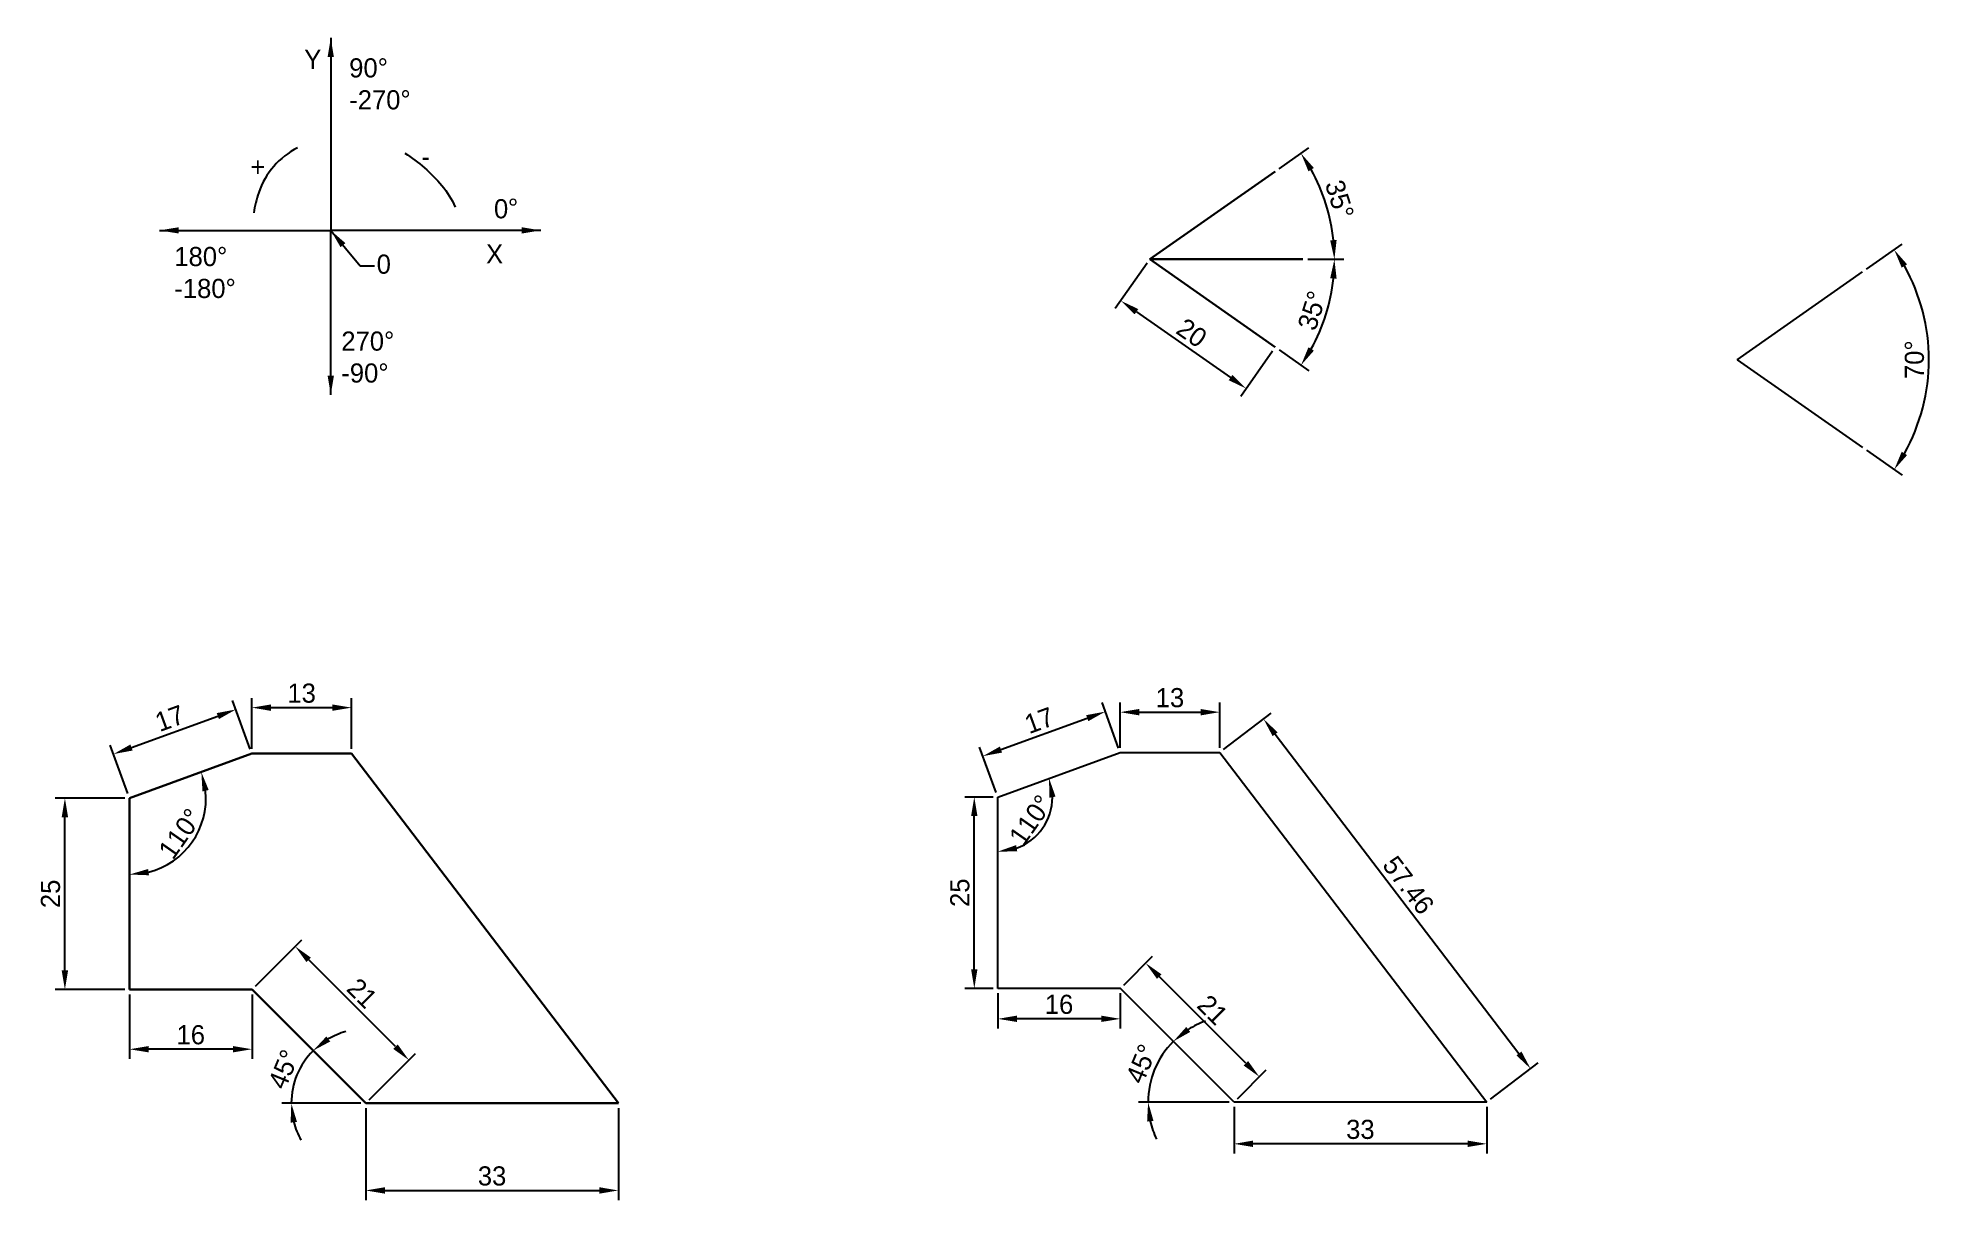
# Model space of a CAD drawing. Header units: millimetres. Extents: x 238 to 486, y 23 to 175.
import ezdxf

# ---------------------------------------------------------------- set-up
doc = ezdxf.new("R2010")
doc.units = ezdxf.units.MM
doc.dimstyles.new('ISO-25', dxfattribs={"dimtxt": 2.5, "dimasz": 2.5, "dimexe": 1.25, "dimexo": 0.625, "dimtad": 1, "dimdsep": 46, "dimtxsty": 'Standard', "dimcen": 2.5, "dimadec": 0, "dimazin": 0, "dimtfac": 1, "dimtmove": 0, "dimatfit": 3, "dimfxl": 1, "dimarcsym": 0})

# ---------------------------------------------------------------- blocks, each defined once
blk = doc.blocks.new('*D1')
at = {"color": 0, "lineweight": -2, "transparency": 16777216}
for p, q in [((400.08, 157.68), (403.96, 160.4)), ((403.81, 145.85), (408.55, 145.85))]:
    blk.add_line(p, q, dxfattribs=at)
blk.add_arc((383.19, 145.85), 24.11, 5.9427, 29.0573, dxfattribs=at)
at = {"color": 0, "lineweight": -3, "transparency": 16777216}
for points in [[(403.91, 157.34), (404.62, 157.78), (402.94, 159.68)], [(407.59, 148.37), (406.75, 148.33), (407.3, 145.85)]]:
    blk.add_solid(points, dxfattribs=at)
at = {"layer": 'Defpoints', "color": 0, "lineweight": -3, "transparency": 16777216}
for p in [(399.57, 157.32), (406.8, 150.73), (383.19, 145.85), (383.19, 145.85), (403.19, 145.85)]:
    blk.add_point(p, dxfattribs=at)
at = {"color": 0, "lineweight": -3, "transparency": 16777216, "insert": (407.97, 153.67), "char_height": 2.5, "attachment_point": 5, "rotation": 287.5}
blk.add_mtext('35°', dxfattribs=at)
blk = doc.blocks.new('*D2')
at = {"color": 0, "lineweight": -2, "transparency": 16777216}
for p, q in [((280.79, 35.01), (280.79, 23)), ((313.79, 35.01), (313.79, 23)), ((283.29, 24.25), (311.29, 24.25))]:
    blk.add_line(p, q, dxfattribs=at)
at = {"color": 0, "lineweight": -3, "transparency": 16777216}
for points in [[(283.29, 24.67), (283.29, 23.83), (280.79, 24.25)], [(311.29, 24.67), (311.29, 23.83), (313.79, 24.25)]]:
    blk.add_solid(points, dxfattribs=at)
at = {"layer": 'Defpoints', "color": 0, "lineweight": -3, "transparency": 16777216}
for p in [(280.79, 35.63), (313.79, 35.63), (313.79, 24.25)]:
    blk.add_point(p, dxfattribs=at)
at = {"color": 0, "lineweight": -3, "transparency": 16777216, "insert": (297.29, 26.13), "char_height": 2.5, "attachment_point": 5}
blk.add_mtext('33', dxfattribs=at)
blk = doc.blocks.new('*D3')
at = {"color": 0, "lineweight": -2, "transparency": 16777216}
for p, q in [((266.39, 50.92), (272.46, 57)), ((284.66, 43.04), (273.35, 54.35)), ((281.24, 36.08), (287.31, 42.15))]:
    blk.add_line(p, q, dxfattribs=at)
at = {"color": 0, "lineweight": -3, "transparency": 16777216}
for points in [[(273.64, 54.65), (273.05, 54.06), (271.58, 56.12)], [(284.96, 43.33), (284.37, 42.74), (286.43, 41.27)]]:
    blk.add_solid(points, dxfattribs=at)
at = {"layer": 'Defpoints', "color": 0, "lineweight": -3, "transparency": 16777216}
for p in [(271.58, 56.12), (265.94, 50.48), (280.79, 35.63)]:
    blk.add_point(p, dxfattribs=at)
at = {"color": 0, "lineweight": -3, "transparency": 16777216, "insert": (280.33, 50.02), "char_height": 2.5, "attachment_point": 5, "rotation": 315}
blk.add_mtext('21', dxfattribs=at)
blk = doc.blocks.new('*D4')
at = {"color": 0, "lineweight": -2, "transparency": 16777216}
for p, q in [((249.94, 49.86), (249.94, 41.44)), ((265.94, 49.86), (265.94, 41.44)), ((263.44, 42.69), (252.44, 42.69))]:
    blk.add_line(p, q, dxfattribs=at)
at = {"color": 0, "lineweight": -3, "transparency": 16777216}
for points in [[(252.44, 43.11), (252.44, 42.28), (249.94, 42.69)], [(263.44, 43.11), (263.44, 42.28), (265.94, 42.69)]]:
    blk.add_solid(points, dxfattribs=at)
at = {"layer": 'Defpoints', "color": 0, "lineweight": -3, "transparency": 16777216}
for p in [(249.94, 50.48), (265.94, 50.48), (249.94, 42.69)]:
    blk.add_point(p, dxfattribs=at)
at = {"color": 0, "lineweight": -3, "transparency": 16777216, "insert": (257.94, 44.57), "char_height": 2.5, "attachment_point": 5}
blk.add_mtext('16', dxfattribs=at)
blk = doc.blocks.new('*D5')
at = {"color": 0, "lineweight": -2, "transparency": 16777216}
for p, q in [((249.32, 75.48), (240.25, 75.48)), ((241.5, 52.98), (241.5, 72.98)), ((249.32, 50.48), (240.25, 50.48))]:
    blk.add_line(p, q, dxfattribs=at)
at = {"color": 0, "lineweight": -3, "transparency": 16777216}
for points in [[(241.08, 72.98), (241.92, 72.98), (241.5, 75.48)], [(241.08, 52.98), (241.92, 52.98), (241.5, 50.48)]]:
    blk.add_solid(points, dxfattribs=at)
at = {"layer": 'Defpoints', "color": 0, "lineweight": -3, "transparency": 16777216}
for p in [(241.5, 75.48), (249.94, 75.48), (249.94, 50.48)]:
    blk.add_point(p, dxfattribs=at)
at = {"color": 0, "lineweight": -3, "transparency": 16777216, "insert": (239.63, 62.98), "char_height": 2.5, "attachment_point": 5, "rotation": 90}
blk.add_mtext('25', dxfattribs=at)
blk = doc.blocks.new('*D6')
at = {"color": 0, "lineweight": -2, "transparency": 16777216}
blk.add_arc((249.94, 75.48), 9.98, 284.3964, 5.6036, dxfattribs=at)
at = {"color": 0, "lineweight": -3, "transparency": 16777216}
for points in [[(259.47, 76.36), (260.28, 76.55), (259.32, 78.89)], [(252.48, 65.41), (252.37, 66.23), (249.94, 65.51)]]:
    blk.add_solid(points, dxfattribs=at)
at = {"layer": 'Defpoints', "color": 0, "lineweight": -3, "transparency": 16777216}
for p in [(265.92, 81.3), (249.94, 75.48), (249.94, 75.48), (255.9, 67.48), (249.94, 50.48)]:
    blk.add_point(p, dxfattribs=at)
at = {"color": 0, "lineweight": -3, "transparency": 16777216, "insert": (256.58, 70.84), "char_height": 2.5, "attachment_point": 5, "rotation": 55}
blk.add_mtext('110°', dxfattribs=at)
blk = doc.blocks.new('*D7')
at = {"color": 0, "lineweight": -2, "transparency": 16777216}
for p, q in [((265.71, 81.88), (263.4, 88.23)), ((250.2, 82.1), (261.47, 86.2)), ((249.73, 76.07), (247.42, 82.42))]:
    blk.add_line(p, q, dxfattribs=at)
at = {"color": 0, "lineweight": -3, "transparency": 16777216}
for points in [[(261.33, 86.59), (261.62, 85.81), (263.82, 87.06)], [(250.06, 82.49), (250.34, 81.7), (247.85, 81.24)]]:
    blk.add_solid(points, dxfattribs=at)
at = {"layer": 'Defpoints', "color": 0, "lineweight": -3, "transparency": 16777216}
for p in [(263.82, 87.06), (265.92, 81.3), (249.94, 75.48)]:
    blk.add_point(p, dxfattribs=at)
at = {"color": 0, "lineweight": -3, "transparency": 16777216, "insert": (255.19, 85.91), "char_height": 2.5, "attachment_point": 5, "rotation": 20}
blk.add_mtext('17', dxfattribs=at)
blk = doc.blocks.new('*D8')
at = {"color": 0, "lineweight": -2, "transparency": 16777216}
blk.add_line((280.17, 35.63), (269.82, 35.63), dxfattribs=at)
for start, end in [(105.4501, 120.2251), (135, 180), (194.7749, 209.5499)]:
    blk.add_arc((280.79, 35.63), 9.72, start, end, dxfattribs=at)
at = {"color": 0, "lineweight": -3, "transparency": 16777216}
for points in [[(276.15, 43.7), (275.65, 44.36), (273.92, 42.51)], [(270.98, 33.1), (271.81, 33.21), (271.07, 35.63)]]:
    blk.add_solid(points, dxfattribs=at)
at = {"layer": 'Defpoints', "color": 0, "lineweight": -3, "transparency": 16777216}
for p in [(265.94, 50.48), (272.37, 40.49), (280.79, 35.63), (280.79, 35.63), (313.79, 35.63)]:
    blk.add_point(p, dxfattribs=at)
at = {"color": 0, "lineweight": -3, "transparency": 16777216, "insert": (270.08, 40.07), "char_height": 2.5, "attachment_point": 5, "rotation": 67.5}
blk.add_mtext('45°', dxfattribs=at)
blk = doc.blocks.new('*D9')
at = {"color": 0, "lineweight": -2, "transparency": 16777216}
for p, q in [((265.92, 81.92), (265.92, 88.55)), ((268.42, 87.3), (276.42, 87.3)), ((278.92, 81.92), (278.92, 88.55))]:
    blk.add_line(p, q, dxfattribs=at)
at = {"color": 0, "lineweight": -3, "transparency": 16777216}
for points in [[(268.42, 87.72), (268.42, 86.88), (265.92, 87.3)], [(276.42, 87.72), (276.42, 86.88), (278.92, 87.3)]]:
    blk.add_solid(points, dxfattribs=at)
at = {"layer": 'Defpoints', "color": 0, "lineweight": -3, "transparency": 16777216}
for p in [(278.92, 87.3), (265.92, 81.3), (278.92, 81.3)]:
    blk.add_point(p, dxfattribs=at)
at = {"color": 0, "lineweight": -3, "transparency": 16777216, "insert": (272.42, 89.18), "char_height": 2.5, "attachment_point": 5}
blk.add_mtext('13', dxfattribs=at)
blk = doc.blocks.new('*D10')
at = {"color": 0, "lineweight": -2, "transparency": 16777216}
for p, q in [((382.83, 145.34), (378.68, 139.42)), ((381.45, 139.01), (393.73, 130.41)), ((399.21, 133.87), (395.07, 127.95))]:
    blk.add_line(p, q, dxfattribs=at)
at = {"color": 0, "transparency": 16777216}
for points in [[(381.69, 139.35), (381.21, 138.67), (379.4, 140.44)], [(393.97, 130.75), (393.5, 130.06), (395.78, 128.97)]]:
    blk.add_solid(points, dxfattribs=at)
at = {"layer": 'Defpoints', "color": 0, "transparency": 16777216}
for p in [(383.19, 145.85), (399.57, 134.38), (395.78, 128.97)]:
    blk.add_point(p, dxfattribs=at)
at = {"color": 0, "transparency": 16777216, "insert": (388.67, 136.24), "char_height": 2.5, "attachment_point": 5, "rotation": 325}
blk.add_mtext('20', dxfattribs=at)
blk = doc.blocks.new('*D11')
at = {"color": 0, "lineweight": -2, "transparency": 16777216}
for p, q in [((403.81, 145.85), (408.55, 145.85)), ((400.08, 134.02), (403.96, 131.3))]:
    blk.add_line(p, q, dxfattribs=at)
blk.add_arc((383.19, 145.85), 24.11, 330.9427, 354.0573, dxfattribs=at)
at = {"color": 0, "transparency": 16777216}
for points in [[(406.75, 143.38), (407.59, 143.33), (407.3, 145.85)], [(404.62, 133.92), (403.91, 134.36), (402.94, 132.02)]]:
    blk.add_solid(points, dxfattribs=at)
at = {"layer": 'Defpoints', "color": 0, "transparency": 16777216}
for p in [(383.19, 145.85), (383.19, 145.85), (403.19, 145.85), (399.57, 134.38), (405.33, 136.3)]:
    blk.add_point(p, dxfattribs=at)
at = {"color": 0, "transparency": 16777216, "insert": (404.4, 139.16), "char_height": 2.5, "attachment_point": 5, "rotation": 72.5}
blk.add_mtext('35°', dxfattribs=at)
blk = doc.blocks.new('*D13')
at = {"color": 0, "lineweight": -2, "transparency": 16777216}
for p, q in [((394.19, 35.16), (394.19, 29.09)), ((427.19, 35.16), (427.19, 29.09)), ((424.69, 30.34), (396.69, 30.34))]:
    blk.add_line(p, q, dxfattribs=at)
at = {"color": 0, "transparency": 16777216}
for points in [[(396.69, 30.76), (396.69, 29.92), (394.19, 30.34)], [(424.69, 30.76), (424.69, 29.92), (427.19, 30.34)]]:
    blk.add_solid(points, dxfattribs=at)
at = {"layer": 'Defpoints', "color": 0, "transparency": 16777216}
for p in [(394.19, 35.78), (427.19, 35.78), (394.19, 30.34)]:
    blk.add_point(p, dxfattribs=at)
at = {"color": 0, "transparency": 16777216, "insert": (410.69, 32.21), "char_height": 2.5, "attachment_point": 5}
blk.add_mtext('33', dxfattribs=at)
blk = doc.blocks.new('*D14')
at = {"color": 0, "lineweight": -2, "transparency": 16777216}
for p, q in [((379.78, 51.07), (383.54, 54.83)), ((395.74, 40.86), (384.42, 52.17)), ((394.63, 36.22), (398.39, 39.98))]:
    blk.add_line(p, q, dxfattribs=at)
at = {"color": 0, "transparency": 16777216}
for points in [[(384.72, 52.47), (384.13, 51.88), (382.65, 53.94)], [(396.03, 41.15), (395.44, 40.57), (397.5, 39.09)]]:
    blk.add_solid(points, dxfattribs=at)
at = {"layer": 'Defpoints', "color": 0, "transparency": 16777216}
for p in [(382.65, 53.94), (379.34, 50.63), (394.19, 35.78)]:
    blk.add_point(p, dxfattribs=at)
at = {"color": 0, "transparency": 16777216, "insert": (391.4, 47.84), "char_height": 2.5, "attachment_point": 5, "rotation": 315}
blk.add_mtext('21', dxfattribs=at)
blk = doc.blocks.new('*D15')
at = {"color": 0, "lineweight": -2, "transparency": 16777216}
for p, q in [((363.34, 50.01), (363.34, 45.41)), ((379.34, 50.01), (379.34, 45.41)), ((376.84, 46.66), (365.84, 46.66))]:
    blk.add_line(p, q, dxfattribs=at)
at = {"color": 0, "transparency": 16777216}
for points in [[(365.84, 47.08), (365.84, 46.25), (363.34, 46.66)], [(376.84, 47.08), (376.84, 46.25), (379.34, 46.66)]]:
    blk.add_solid(points, dxfattribs=at)
at = {"layer": 'Defpoints', "color": 0, "transparency": 16777216}
for p in [(363.34, 50.63), (379.34, 50.63), (363.34, 46.66)]:
    blk.add_point(p, dxfattribs=at)
at = {"color": 0, "transparency": 16777216, "insert": (371.34, 48.54), "char_height": 2.5, "attachment_point": 5}
blk.add_mtext('16', dxfattribs=at)
blk = doc.blocks.new('*D16')
at = {"color": 0, "lineweight": -2, "transparency": 16777216}
for p, q in [((362.72, 75.63), (359.02, 75.63)), ((360.27, 53.13), (360.27, 73.13)), ((362.72, 50.63), (359.02, 50.63))]:
    blk.add_line(p, q, dxfattribs=at)
at = {"color": 0, "transparency": 16777216}
for points in [[(359.85, 73.13), (360.68, 73.13), (360.27, 75.63)], [(359.85, 53.13), (360.68, 53.13), (360.27, 50.63)]]:
    blk.add_solid(points, dxfattribs=at)
at = {"layer": 'Defpoints', "color": 0, "transparency": 16777216}
for p in [(360.27, 75.63), (363.34, 75.63), (363.34, 50.63)]:
    blk.add_point(p, dxfattribs=at)
at = {"color": 0, "transparency": 16777216, "insert": (358.39, 63.13), "char_height": 2.5, "attachment_point": 5, "rotation": 90}
blk.add_mtext('25', dxfattribs=at)
blk = doc.blocks.new('*D17')
at = {"color": 0, "lineweight": -2, "transparency": 16777216}
blk.add_arc((363.34, 75.63), 7.13, 290.1999, 359.8001, dxfattribs=at)
at = {"color": 0, "transparency": 16777216}
for points in [[(370.06, 75.53), (370.88, 75.68), (370.04, 78.07)], [(365.88, 68.53), (365.73, 69.35), (363.34, 68.5)]]:
    blk.add_solid(points, dxfattribs=at)
at = {"layer": 'Defpoints', "color": 0, "transparency": 16777216}
for p in [(379.32, 81.44), (363.34, 75.63), (363.34, 75.63), (367.6, 69.91), (363.34, 50.63)]:
    blk.add_point(p, dxfattribs=at)
at = {"color": 0, "transparency": 16777216, "insert": (367.65, 72.62), "char_height": 2.5, "attachment_point": 5, "rotation": 55}
blk.add_mtext('110°', dxfattribs=at)
blk = doc.blocks.new('*D18')
at = {"color": 0, "lineweight": -2, "transparency": 16777216}
for p, q in [((379.32, 82.07), (379.32, 87.96)), ((392.32, 82.07), (392.32, 87.96)), ((381.82, 86.71), (389.82, 86.71))]:
    blk.add_line(p, q, dxfattribs=at)
at = {"color": 0, "transparency": 16777216}
for points in [[(381.82, 87.13), (381.82, 86.29), (379.32, 86.71)], [(389.82, 87.13), (389.82, 86.29), (392.32, 86.71)]]:
    blk.add_solid(points, dxfattribs=at)
at = {"layer": 'Defpoints', "color": 0, "transparency": 16777216}
for p in [(392.32, 86.71), (379.32, 81.44), (392.32, 81.44)]:
    blk.add_point(p, dxfattribs=at)
at = {"color": 0, "transparency": 16777216, "insert": (385.82, 88.59), "char_height": 2.5, "attachment_point": 5}
blk.add_mtext('13', dxfattribs=at)
blk = doc.blocks.new('*D19')
at = {"color": 0, "lineweight": -2, "transparency": 16777216}
for p, q in [((379.1, 82.03), (376.95, 87.96)), ((363.75, 81.83), (375.02, 85.93)), ((363.13, 76.22), (360.97, 82.14))]:
    blk.add_line(p, q, dxfattribs=at)
at = {"color": 0, "transparency": 16777216}
for points in [[(374.88, 86.32), (375.17, 85.54), (377.37, 86.78)], [(363.61, 82.22), (363.89, 81.43), (361.4, 80.97)]]:
    blk.add_solid(points, dxfattribs=at)
at = {"layer": 'Defpoints', "color": 0, "transparency": 16777216}
for p in [(377.37, 86.78), (379.32, 81.44), (363.34, 75.63)]:
    blk.add_point(p, dxfattribs=at)
at = {"color": 0, "transparency": 16777216, "insert": (368.75, 85.64), "char_height": 2.5, "attachment_point": 5, "rotation": 20}
blk.add_mtext('17', dxfattribs=at)
blk = doc.blocks.new('*D20')
at = {"color": 0, "lineweight": -2, "transparency": 16777216}
for p, q in [((392.81, 81.82), (399.04, 86.58)), ((399.56, 83.83), (431.4, 42.14)), ((427.69, 36.16), (433.91, 40.91))]:
    blk.add_line(p, q, dxfattribs=at)
at = {"color": 0, "transparency": 16777216}
for points in [[(399.89, 84.08), (399.23, 83.58), (398.04, 85.82)], [(431.73, 42.39), (431.07, 41.89), (432.92, 40.15)]]:
    blk.add_solid(points, dxfattribs=at)
at = {"layer": 'Defpoints', "color": 0, "transparency": 16777216}
for p in [(392.32, 81.44), (432.92, 40.15), (427.19, 35.78)]:
    blk.add_point(p, dxfattribs=at)
at = {"color": 0, "transparency": 16777216, "insert": (416.97, 64.12), "char_height": 2.5, "attachment_point": 5, "rotation": 307.3699}
blk.add_mtext('57.46', dxfattribs=at)
blk = doc.blocks.new('*D21')
at = {"color": 0, "lineweight": -2, "transparency": 16777216}
blk.add_line((393.57, 35.78), (381.72, 35.78), dxfattribs=at)
for start, end in [(109.4124, 122.2062), (135, 180), (192.7938, 205.5876)]:
    blk.add_arc((394.19, 35.78), 11.22, start, end, dxfattribs=at)
at = {"color": 0, "transparency": 16777216}
for points in [[(388.47, 44.95), (387.95, 45.6), (386.26, 43.71)], [(382.84, 33.25), (383.67, 33.34), (382.97, 35.78)]]:
    blk.add_solid(points, dxfattribs=at)
at = {"layer": 'Defpoints', "color": 0, "transparency": 16777216}
for p in [(379.34, 50.63), (384.48, 41.39), (394.19, 35.78), (394.19, 35.78), (427.19, 35.78)]:
    blk.add_point(p, dxfattribs=at)
at = {"color": 0, "transparency": 16777216, "insert": (382.09, 40.79), "char_height": 2.5, "attachment_point": 5, "rotation": 67.5}
blk.add_mtext('45°', dxfattribs=at)
blk = doc.blocks.new('*D22')
at = {"color": 0, "lineweight": -2, "transparency": 16777216}
for p, q in [((476.8, 144.57), (481.43, 147.82)), ((476.8, 120.91), (481.43, 117.66))]:
    blk.add_line(p, q, dxfattribs=at)
blk.add_arc((459.9, 132.74), 25.04, 330.7239, 29.2761, dxfattribs=at)
at = {"color": 0, "transparency": 16777216}
for points in [[(481.39, 144.76), (482.09, 145.2), (480.41, 147.1)], [(482.09, 120.28), (481.39, 120.72), (480.41, 118.38)]]:
    blk.add_solid(points, dxfattribs=at)
at = {"layer": 'Defpoints', "color": 0, "transparency": 16777216}
for p in [(476.28, 144.21), (459.9, 132.74), (459.9, 132.74), (484.42, 127.68), (476.28, 121.27)]:
    blk.add_point(p, dxfattribs=at)
at = {"color": 0, "transparency": 16777216, "insert": (483.06, 132.74), "char_height": 2.5, "attachment_point": 5, "rotation": 90}
blk.add_mtext('70°', dxfattribs=at)

msp = doc.modelspace()

# ---------------------------------------------------------------- linework, layer by layer
at = {"color": 0, "lineweight": 30}
for q in [(399.569, 157.323), (403.186, 145.851)]:
    msp.add_line((383.186, 145.851), q, dxfattribs=at)
at = {"lineweight": 30}
for p, q in [((383.186, 145.851), (399.569, 134.38)), ((249.944, 75.483), (265.919, 81.297)), ((265.919, 81.297), (278.919, 81.297)), ((278.919, 81.297), (313.794, 35.633)), ((249.944, 50.483), (249.944, 75.483)), ((265.944, 50.483), (249.944, 50.483)), ((280.794, 35.633), (265.944, 50.483)), ((280.794, 35.633), (313.794, 35.633))]:
    msp.add_line(p, q, dxfattribs=at)
for p, q in [((459.901, 132.741), (476.284, 144.212)), ((459.901, 132.741), (476.284, 121.269)), ((363.343, 75.63), (379.317, 81.445)), ((379.317, 81.445), (392.317, 81.445)), ((392.317, 81.445), (427.192, 35.781)), ((363.343, 50.63), (363.343, 75.63)), ((379.343, 50.63), (363.343, 50.63)), ((394.192, 35.781), (379.343, 50.63)), ((427.192, 35.781), (394.192, 35.781))]:
    msp.add_line(p, q)
at = {"color": 4}
for points in [[(271.888, 160.41, 0.1961508), (266.815, 154.574, 0.0435259), (266.16, 151.911, 1.1674145)], [(285.886, 159.712, -0.0757786), (290.727, 155.496, -0.072928), (292.482, 152.681, 1.1085686)]]:
    msp.add_lwpolyline(points, format="xyb", dxfattribs=at)

# ---------------------------------------------------------------- texts
at = {"color": 4, "lineweight": 30, "char_height": 2.5, "attachment_point": 1}
for s, width, insert in [('Y', 5.38767, (272.759, 173.221)), ('90%%D\\P{\\C0;-270%%D}', 7.70495, (278.631, 172.1)), ('+', 3.60767, (265.732, 159.187)), ('-', 4.07657, (288.06, 160.503)), ('0{\\fSimSun|b0|i0|c134|p2;%%D}', 6.56348, (297.54, 153.701)), ('180%%D\\P{\\C256;-180%%D}', 8.4206, (255.792, 147.465)), ('0', 3.11428, (282.217, 146.47)), ('X', 4.9039, (296.504, 147.808)), ('270%%D\\P{\\C0;-90%%D}', 10.05924, (277.602, 136.421))]:
    msp.add_mtext_dynamic_manual_height_columns(s, width=width, gutter_width=12.5, heights=[0], dxfattribs=dict(at, insert=insert))

# ---------------------------------------------------------------- dimensions: what is measured, and where the dimension line sits
at = {"color": 4, "lineweight": -3}
for base, line1, line2, picture, middle in [((406.802, 150.728), ((383.186, 145.851), (403.186, 145.851)), ((383.186, 145.851), (399.569, 157.323)), '*D1', (407.972, 153.667)), ((255.902, 67.481), ((249.944, 75.483), (265.919, 81.297)), ((249.944, 50.483), (249.944, 75.483)), '*D6', (256.58, 70.836)), ((272.374, 40.494), ((280.794, 35.633), (313.794, 35.633)), ((280.794, 35.633), (265.944, 50.483)), '*D8', (270.08, 40.071))]:
    dim = msp.add_angular_dim_2l(base=base, line1=line1, line2=line2, dimstyle='ISO-25', dxfattribs=at)
    dim.commit()
    dim.dimension.update_dxf_attribs({"geometry": picture, "text_midpoint": middle})
for base, line1, line2, picture, middle in [((484.419, 127.678), ((459.901, 132.741), (476.284, 121.269)), ((459.901, 132.741), (476.284, 144.212)), '*D22', (483.061, 132.741)), ((367.599, 69.913), ((363.343, 50.63), (363.343, 75.63)), ((363.343, 75.63), (379.317, 81.445)), '*D17', (367.646, 72.617)), ((384.476, 41.391), ((394.192, 35.781), (379.343, 50.63)), ((427.192, 35.781), (394.192, 35.781)), '*D21', (382.094, 40.792))]:
    dim = msp.add_angular_dim_2l(base=base, line1=line1, line2=line2, dimstyle='ISO-25')
    dim.commit()
    dim.dimension.update_dxf_attribs({"geometry": picture, "text_midpoint": middle})
at = {"color": 4}
dim = msp.add_aligned_dim(p1=(383.186, 145.851), p2=(399.569, 134.38), distance=-6.603, dimstyle='ISO-25', dxfattribs=at)
dim.commit()
dim.dimension.update_dxf_attribs({"geometry": '*D10', "text_midpoint": (388.666, 136.243)})
dim = msp.add_angular_dim_2l(base=(405.328, 136.3), line1=((383.186, 145.851), (403.186, 145.851)), line2=((383.186, 145.851), (399.569, 134.38)), dimstyle='ISO-25', dxfattribs=at)
dim.commit()
dim.dimension.update_dxf_attribs({"geometry": '*D11', "text_midpoint": (404.396, 139.164)})
at = {"color": 4, "lineweight": -3}
for base, p1, p2, picture, middle in [((278.919, 87.301), (265.919, 81.297), (278.919, 81.297), '*D9', (272.419, 89.176)), ((249.944, 42.693), (265.944, 50.483), (249.944, 50.483), '*D4', (257.944, 44.568)), ((313.794, 24.25), (280.794, 35.633), (313.794, 35.633), '*D2', (297.294, 26.125))]:
    dim = msp.add_linear_dim(base=base, p1=p1, p2=p2, dimstyle='ISO-25', dxfattribs=at)
    dim.commit()
    dim.dimension.update_dxf_attribs({"geometry": picture, "text_midpoint": middle})
for base, p1, p2, picture, middle in [((392.317, 86.711), (379.317, 81.445), (392.317, 81.445), '*D18', (385.817, 88.586)), ((363.343, 46.664), (379.343, 50.63), (363.343, 50.63), '*D15', (371.343, 48.539)), ((394.192, 30.34), (427.192, 35.781), (394.192, 35.781), '*D13', (410.692, 32.215))]:
    dim = msp.add_linear_dim(base=base, p1=p1, p2=p2, dimstyle='ISO-25')
    dim.commit()
    dim.dimension.update_dxf_attribs({"geometry": picture, "text_midpoint": middle})
for p1, p2, distance, picture, middle in [((249.944, 75.483), (265.919, 81.297), 6.128, '*D7', (255.194, 85.91)), ((280.794, 35.633), (265.944, 50.483), -7.971, '*D3', (280.331, 50.021))]:
    dim = msp.add_aligned_dim(p1=p1, p2=p2, distance=distance, dimstyle='ISO-25', dxfattribs=at)
    dim.commit()
    dim.dimension.update_dxf_attribs({"geometry": picture, "text_midpoint": middle})
for p1, p2, distance, picture, middle in [((363.343, 75.63), (379.317, 81.445), 5.682, '*D19', (368.745, 85.639)), ((392.317, 81.445), (427.192, 35.781), 7.205, '*D20', (416.97, 64.124)), ((394.192, 35.781), (379.343, 50.63), -4.683, '*D14', (391.404, 47.843))]:
    dim = msp.add_aligned_dim(p1=p1, p2=p2, distance=distance, dimstyle='ISO-25')
    dim.commit()
    dim.dimension.update_dxf_attribs({"geometry": picture, "text_midpoint": middle})
dim = msp.add_linear_dim(base=(241.501, 75.483), p1=(249.944, 50.483), p2=(249.944, 75.483), angle=90, dimstyle='ISO-25', dxfattribs=at)
dim.commit()
dim.dimension.update_dxf_attribs({"geometry": '*D5', "text_midpoint": (239.626, 62.983)})
dim = msp.add_linear_dim(base=(360.267, 75.63), p1=(363.343, 50.63), p2=(363.343, 75.63), angle=90, dimstyle='ISO-25')
dim.commit()
dim.dimension.update_dxf_attribs({"geometry": '*D16', "text_midpoint": (358.392, 63.13)})

# ---------------------------------------------------------------- leaders
at = {"color": 4, "lineweight": 30}
for points in [[(276.221, 174.755), (276.223, 149.628)], [(253.874, 149.628), (276.223, 149.628)], [(276.223, 128.151), (276.223, 149.628)], [(303.669, 149.628), (276.223, 149.628)]]:
    msp.add_leader(points, dimstyle='ISO-25', override={"dimgap": 0.625, "dimtad": 0}, dxfattribs=at)
at = {"lineweight": 30}
msp.add_leader([(276.223, 149.628), (280.053, 144.993), (281.953, 144.993)], dimstyle='ISO-25', override={"dimgap": 0.625, "dimtad": 0}, dxfattribs=at)

doc.saveas('drawing.dxf')
